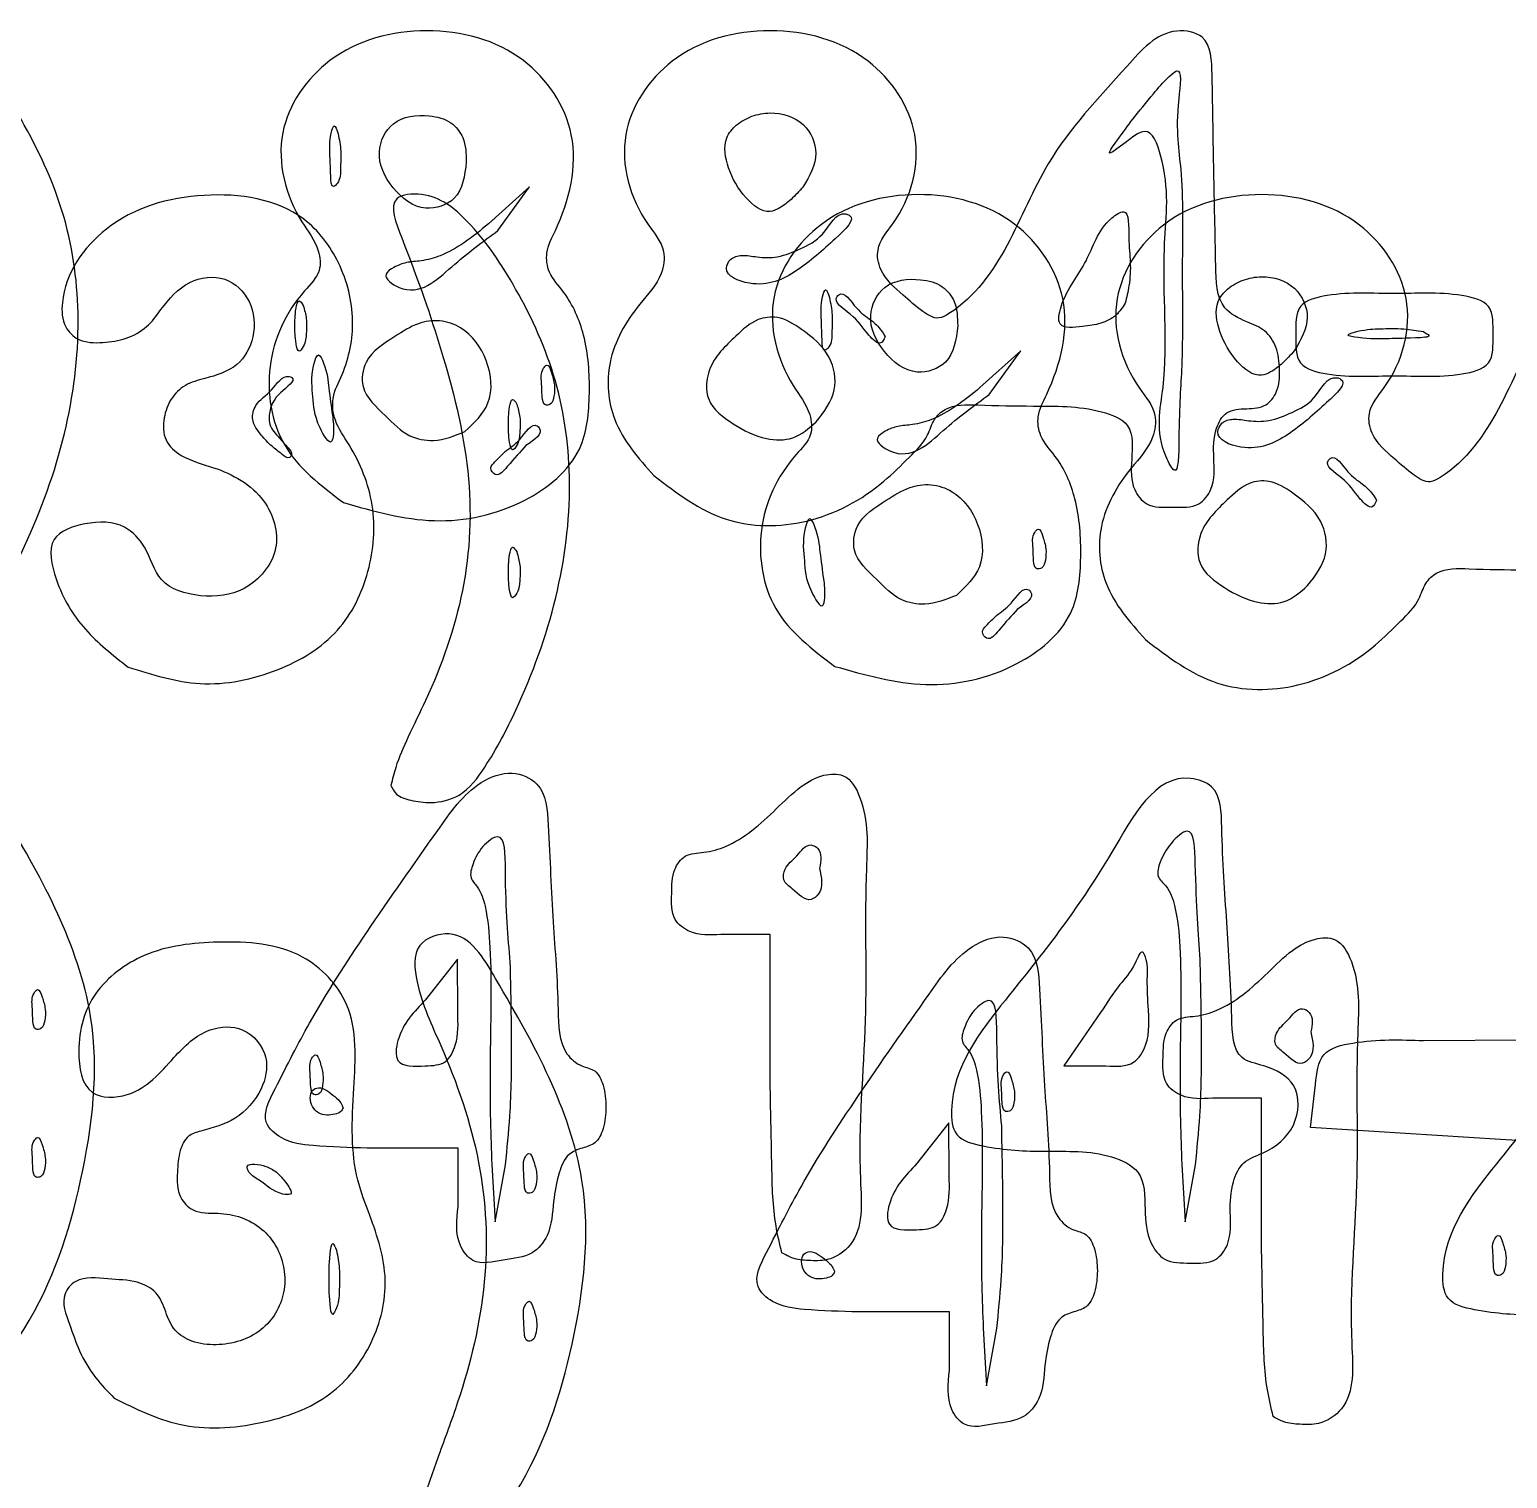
# Model space of a CAD drawing. Extents: x 0.12 to 3.45, y 0.56 to 2.39.
# Drawn here: x 2.2913 to 2.5911, y 1.4251 to 1.719 of the extents above; entities that cross this region are included whole.
import ezdxf

# ---------------------------------------------------------------- set-up
doc = ezdxf.new("R2010")
doc.units = 0
doc.layers.get('0').update_dxf_attribs({"linetype": 'CONTINUOUS'})

msp = doc.modelspace()

# ---------------------------------------------------------------- linework, layer by layer
at = {"color": 7}
for p, q in [((2.353858, 1.697851), (2.353858, 1.697851)), ((2.379881, 1.692127), (2.379881, 1.692127)), ((2.392679, 1.687081), (2.384399, 1.679581)), ((2.38628, 1.678207), (2.392679, 1.687081)), ((2.448179, 1.687038), (2.448179, 1.687038)), ((2.38628, 1.678207), (2.38628, 1.678207)), ((2.454731, 1.676535), (2.454731, 1.676535)), ((2.52512, 1.670772), (2.52512, 1.670772)), ((2.453559, 1.664617), (2.453559, 1.664617)), ((2.34679, 1.663014), (2.34679, 1.663014)), ((2.513568, 1.663466), (2.513568, 1.663466)), ((2.479583, 1.658893), (2.479583, 1.658893)), ((2.464881, 1.656673), (2.464881, 1.656673)), ((2.548214, 1.657081), (2.548214, 1.657081)), ((2.574087, 1.657704), (2.574087, 1.657704)), ((2.492381, 1.653847), (2.4841, 1.646347)), ((2.485982, 1.644974), (2.492381, 1.653847)), ((2.547881, 1.653805), (2.547881, 1.653805)), ((2.397158, 1.649373), (2.397158, 1.649373)), ((2.351994, 1.646248), (2.351994, 1.646248)), ((2.485982, 1.644974), (2.485982, 1.644974)), ((2.554432, 1.643301), (2.554432, 1.643301)), ((2.390124, 1.643014), (2.390124, 1.643014)), ((2.379608, 1.637438), (2.379609, 1.637438)), ((2.450881, 1.639415), (2.450881, 1.639414)), ((2.341995, 1.636101), (2.341995, 1.636101)), ((2.391973, 1.634581), (2.391973, 1.634581)), ((2.417958, 1.628491), (2.417958, 1.628491)), ((2.354947, 1.623029), (2.354947, 1.623029)), ((2.564583, 1.623439), (2.564583, 1.623439)), ((2.49686, 1.616139), (2.49686, 1.616139)), ((2.390124, 1.613014), (2.390124, 1.613014)), ((2.451695, 1.613014), (2.451696, 1.613014)), ((2.550582, 1.606181), (2.550583, 1.60618)), ((2.47931, 1.604204), (2.47931, 1.604204)), ((2.491675, 1.601347), (2.491675, 1.601347)), ((2.51766, 1.595257), (2.51766, 1.595257)), ((2.311249, 1.589647), (2.311249, 1.589647)), ((2.454648, 1.589795), (2.454648, 1.589795)), ((2.364583, 1.565646), (2.364583, 1.565646)), ((2.451548, 1.548879), (2.451548, 1.548879)), ((2.441548, 1.535414), (2.431548, 1.535414)), ((2.441548, 1.504303), (2.441548, 1.535414)), ((2.378062, 1.530414), (2.371544, 1.52208)), ((2.37814, 1.51958), (2.378062, 1.530414)), ((2.388802, 1.52981), (2.388803, 1.52981)), ((2.528785, 1.53034), (2.528785, 1.53034)), ((2.293825, 1.522705), (2.293825, 1.522705)), ((2.518215, 1.520969), (2.518214, 1.520969)), ((2.378137, 1.51958), (2.37814, 1.51958)), ((2.508575, 1.51958), (2.501094, 1.508747)), ((2.551249, 1.515645), (2.551249, 1.515645)), ((2.574113, 1.513874), (2.595011, 1.514001)), ((2.350193, 1.509472), (2.350193, 1.509472)), ((2.501094, 1.508747), (2.509655, 1.508747)), ((2.490491, 1.506039), (2.490491, 1.506039)), ((2.551184, 1.496236), (2.5522, 1.504991)), ((2.354881, 1.500217), (2.354881, 1.500217)), ((2.541249, 1.50218), (2.531249, 1.50218)), ((2.541249, 1.471069), (2.541249, 1.50218)), ((2.477764, 1.49718), (2.471245, 1.488847)), ((2.477842, 1.486347), (2.477764, 1.49718)), ((2.488504, 1.496576), (2.488505, 1.496576)), ((2.589699, 1.493829), (2.551184, 1.496236)), ((2.628214, 1.491423), (2.589699, 1.493829)), ((2.293825, 1.492705), (2.293825, 1.492705)), ((2.378214, 1.49208), (2.359776, 1.49208)), ((2.378214, 1.480192), (2.378214, 1.49208)), ((2.385057, 1.488747), (2.385758, 1.47708)), ((2.385758, 1.47708), (2.387819, 1.488673)), ((2.393526, 1.489472), (2.393526, 1.489472)), ((2.525057, 1.488747), (2.525758, 1.47708)), ((2.525758, 1.47708), (2.527819, 1.488673)), ((2.342916, 1.485513), (2.342916, 1.485513)), ((2.477838, 1.486347), (2.477842, 1.486347)), ((2.378214, 1.480192), (2.378214, 1.480192)), ((2.517592, 1.47958), (2.517592, 1.47958)), ((2.590193, 1.472805), (2.590193, 1.472805)), ((2.353547, 1.471347), (2.353547, 1.471347)), ((2.44391, 1.470829), (2.44391, 1.470829)), ((2.454582, 1.466983), (2.454582, 1.466983)), ((2.393526, 1.459472), (2.393526, 1.459472)), ((2.477916, 1.458847), (2.459478, 1.458847)), ((2.477916, 1.446958), (2.477916, 1.458847)), ((2.484758, 1.455513), (2.485459, 1.443847)), ((2.485459, 1.443847), (2.487521, 1.455439)), ((2.477916, 1.446958), (2.477916, 1.446958)), ((2.308427, 1.441347), (2.308427, 1.441347)), ((2.543612, 1.437595), (2.543612, 1.437595))]:
    msp.add_line(p, q, dxfattribs=at)
for points, knots in [([(2.264881, 1.59888), (2.265177, 1.600101), (2.265998, 1.603493), (2.268543, 1.609211), (2.274278, 1.620647), (2.280598, 1.638475), (2.281728, 1.662854), (2.275181, 1.687813), (2.269953, 1.702754), (2.263691, 1.718563), (2.273723, 1.719341), (2.282266, 1.712281), (2.291181, 1.69883), (2.299279, 1.681029), (2.302074, 1.659359), (2.299115, 1.636543), (2.292099, 1.617276), (2.285191, 1.604104), (2.279687, 1.596544), (2.273513, 1.595115), (2.269263, 1.595734), (2.265995, 1.59662), (2.265197, 1.59824), (2.264881, 1.59888)], [0, 0, 0, 0, 0.003762, 0.010458, 0.018683, 0.04222, 0.066408, 0.091454, 0.115705, 0.123674, 0.128781, 0.139431, 0.156391, 0.17677, 0.197615, 0.220981, 0.24524, 0.258421, 0.266128, 0.272051, 0.276153, 0.279314, 0.281382, 0.281382, 0.281382, 0.281382]), ([(2.354947, 1.623029), (2.350329, 1.626512), (2.341289, 1.63333), (2.338415, 1.651286), (2.343939, 1.663158), (2.350545, 1.669513), (2.35002, 1.675268), (2.343821, 1.682837), (2.339827, 1.698245), (2.351814, 1.715312), (2.371824, 1.72059), (2.392087, 1.715323), (2.404033, 1.697472), (2.400385, 1.682611), (2.395835, 1.674126), (2.396475, 1.669231), (2.400888, 1.664706), (2.40445, 1.656365), (2.405157, 1.645422), (2.403935, 1.632036), (2.391097, 1.621633), (2.373292, 1.617812), (2.361059, 1.621291), (2.354947, 1.623029)], [0, 0, 0, 0, 0.016798, 0.032886, 0.049761, 0.054851, 0.058832, 0.065605, 0.084045, 0.101568, 0.122104, 0.142656, 0.160565, 0.180224, 0.185097, 0.189016, 0.194011, 0.203596, 0.215477, 0.226956, 0.242096, 0.260937, 0.27975, 0.27975, 0.27975, 0.27975]), ([(2.417958, 1.628491), (2.414799, 1.632041), (2.409025, 1.638528), (2.407894, 1.652357), (2.413585, 1.662027), (2.419574, 1.66821), (2.420499, 1.67482), (2.413677, 1.682587), (2.409397, 1.697704), (2.421215, 1.715312), (2.441537, 1.720613), (2.46184, 1.71529), (2.473653, 1.697813), (2.469626, 1.682746), (2.462806, 1.675218), (2.463844, 1.669106), (2.468193, 1.665452), (2.471837, 1.662133), (2.475378, 1.659924), (2.488358, 1.667471), (2.494063, 1.690574), (2.51076, 1.707742), (2.521066, 1.719746), (2.531023, 1.717914), (2.531322, 1.704927), (2.531503, 1.69042), (2.531889, 1.675085), (2.532074, 1.662707), (2.537858, 1.659752), (2.542079, 1.658246), (2.544522, 1.65444), (2.545001, 1.650031), (2.544808, 1.645732), (2.542126, 1.642278), (2.538178, 1.642071), (2.533939, 1.641899), (2.531444, 1.637365), (2.53148, 1.632026), (2.531892, 1.626413), (2.528365, 1.62184), (2.523219, 1.622221), (2.518114, 1.621843), (2.514584, 1.626295), (2.514846, 1.631855), (2.515442, 1.639166), (2.505878, 1.642749), (2.495788, 1.642532), (2.485337, 1.642744), (2.477896, 1.643058), (2.474518, 1.639891), (2.473477, 1.635839), (2.469431, 1.631934), (2.462304, 1.624746), (2.449775, 1.617972), (2.431639, 1.618009), (2.422589, 1.624943), (2.417958, 1.628491)], [0, 0, 0, 0, 0.013931, 0.025461, 0.038773, 0.046382, 0.050879, 0.057166, 0.075911, 0.093546, 0.114375, 0.135164, 0.152793, 0.171418, 0.177494, 0.181541, 0.188421, 0.193654, 0.197145, 0.199341, 0.23586, 0.261306, 0.273648, 0.278947, 0.28687, 0.306522, 0.32554, 0.334283, 0.339518, 0.343616, 0.347587, 0.352198, 0.356848, 0.360182, 0.364124, 0.368248, 0.371958, 0.378034, 0.384408, 0.388233, 0.393569, 0.39888, 0.402657, 0.408816, 0.415657, 0.421655, 0.435609, 0.446849, 0.453515, 0.456492, 0.459923, 0.465731, 0.472834, 0.49054, 0.506847, 0.523934, 0.523934, 0.523934, 0.523934]), ([(2.52512, 1.670772), (2.525241, 1.677858), (2.52545, 1.690057), (2.523448, 1.699358), (2.525368, 1.712031), (2.521527, 1.708663), (2.519057, 1.705654), (2.514955, 1.700676), (2.512944, 1.697914), (2.509627, 1.693271), (2.513942, 1.696039), (2.518477, 1.700906), (2.522973, 1.687287), (2.520377, 1.672023), (2.522925, 1.650317), (2.51934, 1.636744), (2.524442, 1.627273), (2.524386, 1.641547), (2.525311, 1.651202), (2.52519, 1.663628), (2.52512, 1.670772)], [0, 0, 0, 0, 0.019834, 0.034145, 0.039843, 0.041711, 0.046453, 0.053087, 0.058886, 0.061453, 0.062831, 0.070271, 0.076948, 0.094623, 0.122763, 0.136923, 0.140077, 0.146509, 0.161311, 0.181328, 0.181328, 0.181328, 0.181328]), ([(2.379881, 1.692127), (2.379843, 1.693832), (2.379775, 1.696842), (2.376769, 1.700623), (2.371494, 1.701933), (2.364675, 1.701174), (2.361061, 1.693615), (2.364523, 1.686533), (2.37078, 1.681567), (2.378933, 1.684371), (2.379541, 1.689344), (2.379881, 1.692127)], [0, 0, 0, 0, 0.004999, 0.008826, 0.013443, 0.02089, 0.027257, 0.035085, 0.042902, 0.049009, 0.056761, 0.056761, 0.056761, 0.056761]), ([(2.448179, 1.687038), (2.449495, 1.689264), (2.451938, 1.693396), (2.448724, 1.700679), (2.442625, 1.702519), (2.437802, 1.701589), (2.434647, 1.699868), (2.431766, 1.696349), (2.432916, 1.690307), (2.435846, 1.685223), (2.440368, 1.681355), (2.443756, 1.682857), (2.445939, 1.684589), (2.447395, 1.686181), (2.448179, 1.687038)], [0, 0, 0, 0, 0.007351, 0.013646, 0.020787, 0.024579, 0.028226, 0.031408, 0.037514, 0.044585, 0.050186, 0.052139, 0.055114, 0.058589, 0.058589, 0.058589, 0.058589]), ([(2.353858, 1.697851), (2.35359, 1.698679), (2.353084, 1.700244), (2.352041, 1.696649), (2.35222, 1.693621), (2.352314, 1.690714), (2.352457, 1.686511), (2.354421, 1.688417), (2.354288, 1.690935), (2.354576, 1.694325), (2.354097, 1.696677), (2.353858, 1.697851)], [0, 0, 0, 0, 0.001785, 0.003375, 0.007613, 0.01209, 0.01428, 0.015355, 0.018297, 0.02189, 0.025464, 0.025464, 0.025464, 0.025464]), ([(2.311249, 1.589647), (2.308169, 1.59208), (2.301946, 1.596996), (2.296761, 1.605635), (2.294378, 1.616251), (2.302967, 1.61928), (2.310204, 1.619235), (2.315409, 1.613756), (2.317133, 1.606169), (2.326185, 1.603466), (2.335599, 1.604613), (2.342982, 1.613272), (2.339383, 1.625047), (2.33029, 1.629963), (2.322669, 1.631706), (2.31833, 1.635485), (2.318321, 1.640159), (2.319727, 1.644128), (2.322771, 1.647161), (2.327745, 1.648431), (2.333724, 1.650171), (2.337288, 1.656791), (2.336704, 1.663999), (2.331094, 1.669462), (2.322938, 1.668339), (2.318547, 1.663167), (2.315206, 1.658413), (2.310895, 1.656096), (2.306112, 1.655373), (2.301377, 1.655445), (2.297879, 1.658897), (2.297463, 1.668033), (2.306668, 1.681266), (2.326295, 1.686907), (2.345518, 1.684061), (2.354782, 1.671738), (2.357679, 1.660264), (2.355797, 1.650723), (2.352407, 1.644521), (2.353067, 1.639136), (2.357669, 1.63281), (2.36181, 1.622527), (2.360767, 1.608889), (2.354496, 1.595912), (2.341437, 1.588102), (2.326047, 1.585003), (2.316082, 1.588131), (2.311249, 1.589647)], [0, 0, 0, 0, 0.01157, 0.023379, 0.03138, 0.038344, 0.046472, 0.052179, 0.059579, 0.068147, 0.077122, 0.087468, 0.097366, 0.109562, 0.116566, 0.120968, 0.12546, 0.129522, 0.133508, 0.137684, 0.144821, 0.151249, 0.158496, 0.165168, 0.17226, 0.180319, 0.184843, 0.189603, 0.194408, 0.199462, 0.202994, 0.207975, 0.225356, 0.24632, 0.267138, 0.278423, 0.290516, 0.30167, 0.306815, 0.311242, 0.317008, 0.330079, 0.343545, 0.356957, 0.371593, 0.387506, 0.402488, 0.402488, 0.402488, 0.402488]), ([(2.364583, 1.565646), (2.364878, 1.566867), (2.365699, 1.570259), (2.368244, 1.575977), (2.37398, 1.587413), (2.3803, 1.605241), (2.38143, 1.62962), (2.374883, 1.654579), (2.369654, 1.66952), (2.363393, 1.685329), (2.373425, 1.686107), (2.381968, 1.679047), (2.390883, 1.665596), (2.39898, 1.647795), (2.401775, 1.626125), (2.398817, 1.603309), (2.3918, 1.584042), (2.384892, 1.57087), (2.379389, 1.56331), (2.373214, 1.561881), (2.368965, 1.5625), (2.365696, 1.563386), (2.364898, 1.565006), (2.364583, 1.565646)], [0, 0, 0, 0, 0.003762, 0.010458, 0.018683, 0.04222, 0.066408, 0.091454, 0.115705, 0.123674, 0.128781, 0.139431, 0.156391, 0.17677, 0.197615, 0.220981, 0.24524, 0.258421, 0.266128, 0.272051, 0.276153, 0.279314, 0.281382, 0.281382, 0.281382, 0.281382]), ([(2.454648, 1.589795), (2.450031, 1.593278), (2.440991, 1.600096), (2.438116, 1.618052), (2.443641, 1.629924), (2.450247, 1.63628), (2.449722, 1.642034), (2.443523, 1.649603), (2.439528, 1.665011), (2.451515, 1.682078), (2.471526, 1.687356), (2.491789, 1.682089), (2.503734, 1.664238), (2.500086, 1.649377), (2.495537, 1.640892), (2.496176, 1.635997), (2.50059, 1.631472), (2.504152, 1.623132), (2.504859, 1.612188), (2.503636, 1.598802), (2.490798, 1.588399), (2.472993, 1.584578), (2.46076, 1.588057), (2.454648, 1.589795)], [0, 0, 0, 0, 0.016798, 0.032886, 0.049761, 0.054851, 0.058832, 0.065605, 0.084045, 0.101568, 0.122104, 0.142656, 0.160565, 0.180224, 0.185097, 0.189016, 0.194011, 0.203596, 0.215477, 0.226956, 0.242096, 0.260937, 0.27975, 0.27975, 0.27975, 0.27975]), ([(2.51766, 1.595257), (2.514501, 1.598807), (2.508727, 1.605294), (2.507596, 1.619123), (2.513286, 1.628793), (2.519276, 1.634976), (2.520201, 1.641586), (2.513378, 1.649353), (2.509098, 1.66447), (2.520917, 1.682078), (2.541239, 1.687379), (2.561542, 1.682056), (2.573354, 1.66458), (2.569328, 1.649512), (2.562508, 1.641984), (2.563546, 1.635872), (2.567894, 1.632218), (2.571538, 1.628899), (2.575079, 1.626691), (2.588059, 1.634238), (2.593764, 1.65734), (2.610461, 1.674508), (2.620767, 1.686512), (2.630724, 1.68468), (2.631024, 1.671694), (2.631204, 1.657186), (2.63159, 1.641851), (2.631776, 1.629473), (2.63756, 1.626518), (2.641781, 1.625013), (2.644224, 1.621206), (2.644702, 1.616797), (2.644509, 1.612498), (2.641827, 1.609044), (2.637879, 1.608837), (2.63364, 1.608665), (2.631146, 1.604131), (2.631181, 1.598792), (2.631593, 1.593179), (2.628066, 1.588606), (2.622921, 1.588987), (2.617816, 1.588609), (2.614286, 1.593061), (2.614547, 1.598621), (2.615143, 1.605933), (2.60558, 1.609515), (2.59549, 1.609298), (2.585039, 1.60951), (2.577597, 1.609824), (2.57422, 1.606657), (2.573179, 1.602605), (2.569132, 1.5987), (2.562005, 1.591512), (2.549477, 1.584739), (2.53134, 1.584775), (2.52229, 1.591709), (2.51766, 1.595257)], [0, 0, 0, 0, 0.013931, 0.025461, 0.038773, 0.046382, 0.050879, 0.057166, 0.075911, 0.093546, 0.114375, 0.135164, 0.152793, 0.171418, 0.177494, 0.181541, 0.188421, 0.193654, 0.197145, 0.199341, 0.23586, 0.261306, 0.273648, 0.278947, 0.28687, 0.306522, 0.32554, 0.334283, 0.339518, 0.343616, 0.347587, 0.352198, 0.356848, 0.360182, 0.364124, 0.368248, 0.371958, 0.378034, 0.384408, 0.388233, 0.393569, 0.39888, 0.402657, 0.408816, 0.415657, 0.421655, 0.435609, 0.446849, 0.453515, 0.456492, 0.459923, 0.465731, 0.472834, 0.49054, 0.506847, 0.523934, 0.523934, 0.523934, 0.523934]), ([(2.384399, 1.679581), (2.382797, 1.678277), (2.379744, 1.675792), (2.375134, 1.673119), (2.371068, 1.671998), (2.367741, 1.671869), (2.365458, 1.670968), (2.362433, 1.669038), (2.369496, 1.663834), (2.377188, 1.671507), (2.383214, 1.675948), (2.38628, 1.678207)], [0, 0, 0, 0, 0.006198, 0.01181, 0.01581, 0.018796, 0.021532, 0.023636, 0.027386, 0.038865, 0.050756, 0.050756, 0.050756, 0.050756]), ([(2.454731, 1.676535), (2.456868, 1.678507), (2.459285, 1.680737), (2.454941, 1.682325), (2.452661, 1.676901), (2.447873, 1.674593), (2.443345, 1.672645), (2.439165, 1.672719), (2.436034, 1.673393), (2.43343, 1.672743), (2.431715, 1.669231), (2.439572, 1.666107), (2.447189, 1.669706), (2.452196, 1.674239), (2.454731, 1.676535)], [0, 0, 0, 0, 0.005562, 0.006288, 0.012544, 0.017823, 0.022864, 0.026961, 0.030118, 0.03249, 0.034425, 0.040016, 0.049918, 0.060074, 0.060074, 0.060074, 0.060074]), ([(2.513568, 1.663466), (2.513856, 1.664635), (2.514523, 1.667345), (2.514728, 1.672039), (2.514108, 1.676223), (2.514511, 1.68339), (2.508052, 1.679005), (2.506276, 1.671465), (2.501077, 1.665858), (2.499441, 1.658108), (2.504937, 1.658761), (2.508489, 1.659146), (2.511805, 1.660765), (2.513013, 1.662616), (2.513568, 1.663466)], [0, 0, 0, 0, 0.003634, 0.00842, 0.013399, 0.018783, 0.021434, 0.031622, 0.04222, 0.045697, 0.050243, 0.054008, 0.057557, 0.060571, 0.060571, 0.060571, 0.060571]), ([(2.479583, 1.658893), (2.479544, 1.660598), (2.479476, 1.663608), (2.47647, 1.667389), (2.471195, 1.668699), (2.464377, 1.66794), (2.460763, 1.660381), (2.464224, 1.653299), (2.470481, 1.648333), (2.478634, 1.651137), (2.479242, 1.656111), (2.479583, 1.658893)], [0, 0, 0, 0, 0.004999, 0.008826, 0.013443, 0.02089, 0.027257, 0.035085, 0.042902, 0.049009, 0.056761, 0.056761, 0.056761, 0.056761]), ([(2.547881, 1.653805), (2.549197, 1.65603), (2.55164, 1.660162), (2.548426, 1.667445), (2.542327, 1.669285), (2.537503, 1.668355), (2.534349, 1.666634), (2.531468, 1.663115), (2.532618, 1.657073), (2.535547, 1.651989), (2.540069, 1.648121), (2.543458, 1.649623), (2.54564, 1.651355), (2.547096, 1.652947), (2.547881, 1.653805)], [0, 0, 0, 0, 0.007351, 0.013646, 0.020787, 0.024579, 0.028226, 0.031408, 0.037514, 0.044585, 0.050186, 0.052139, 0.055114, 0.058589, 0.058589, 0.058589, 0.058589]), ([(2.453559, 1.664617), (2.453291, 1.665445), (2.452785, 1.66701), (2.451742, 1.663415), (2.451921, 1.660387), (2.452016, 1.65748), (2.452159, 1.653277), (2.454123, 1.655183), (2.453989, 1.657701), (2.454277, 1.661091), (2.453798, 1.663444), (2.453559, 1.664617)], [0, 0, 0, 0, 0.001785, 0.003375, 0.007613, 0.01209, 0.01428, 0.015355, 0.018297, 0.02189, 0.025464, 0.025464, 0.025464, 0.025464]), ([(2.464881, 1.656673), (2.464629, 1.657101), (2.463877, 1.65838), (2.461752, 1.660359), (2.458935, 1.662002), (2.456487, 1.666271), (2.454024, 1.66381), (2.459124, 1.660722), (2.460343, 1.658117), (2.463875, 1.654539), (2.464623, 1.656125), (2.464881, 1.656673)], [0, 0, 0, 0, 0.001493, 0.004457, 0.0083, 0.012792, 0.013291, 0.017783, 0.023477, 0.026389, 0.027927, 0.027927, 0.027927, 0.027927]), ([(2.548214, 1.657081), (2.548154, 1.659252), (2.548034, 1.663615), (2.557613, 1.665964), (2.568221, 1.665029), (2.578796, 1.665964), (2.588423, 1.663615), (2.588111, 1.657081), (2.588423, 1.650547), (2.578796, 1.648198), (2.568221, 1.649133), (2.557613, 1.648198), (2.548033, 1.650547), (2.548154, 1.65491), (2.548214, 1.657081)], [0, 0, 0, 0, 0.005776, 0.011608, 0.025292, 0.038977, 0.044808, 0.050584, 0.056361, 0.062192, 0.075877, 0.089561, 0.095393, 0.101169, 0.101169, 0.101169, 0.101169]), ([(2.34679, 1.663014), (2.346485, 1.663496), (2.345792, 1.664589), (2.345046, 1.661377), (2.345144, 1.658844), (2.345071, 1.656327), (2.345757, 1.653092), (2.347294, 1.65529), (2.347404, 1.657357), (2.347579, 1.660297), (2.347045, 1.662135), (2.34679, 1.663014)], [0, 0, 0, 0, 0.001278, 0.002892, 0.006526, 0.01016, 0.011774, 0.013052, 0.015792, 0.018785, 0.021525, 0.021525, 0.021525, 0.021525]), ([(2.379609, 1.637438), (2.381498, 1.639218), (2.385577, 1.643063), (2.384659, 1.652133), (2.380204, 1.658314), (2.374545, 1.660228), (2.369663, 1.659522), (2.364779, 1.656284), (2.35921, 1.652923), (2.35819, 1.645375), (2.363358, 1.640933), (2.367633, 1.636324), (2.373895, 1.635133), (2.377512, 1.636592), (2.379608, 1.637438)], [0, 0, 0, 0, 0.007437, 0.016059, 0.024471, 0.028973, 0.033296, 0.038723, 0.046609, 0.051503, 0.058958, 0.065389, 0.070229, 0.076896, 0.076896, 0.076896, 0.076896]), ([(2.450881, 1.639414), (2.452461, 1.641452), (2.455463, 1.645323), (2.453998, 1.653416), (2.448688, 1.657782), (2.443645, 1.660975), (2.438309, 1.660405), (2.433831, 1.656063), (2.428766, 1.651339), (2.428132, 1.643154), (2.434155, 1.638712), (2.439901, 1.635752), (2.446523, 1.635549), (2.449388, 1.63809), (2.450881, 1.639415)], [0, 0, 0, 0, 0.007431, 0.014119, 0.022085, 0.027531, 0.031449, 0.037093, 0.045743, 0.051733, 0.058784, 0.066153, 0.071465, 0.077246, 0.077246, 0.077246, 0.077246]), ([(2.574087, 1.657704), (2.572787, 1.657935), (2.569929, 1.658443), (2.56517, 1.65828), (2.562192, 1.658213), (2.557695, 1.656965), (2.562832, 1.656137), (2.566677, 1.656268), (2.570368, 1.656343), (2.576129, 1.656569), (2.574587, 1.657425), (2.574087, 1.657704)], [0, 0, 0, 0, 0.003992, 0.008782, 0.013403, 0.015508, 0.017659, 0.023347, 0.029272, 0.03203, 0.033356, 0.033356, 0.033356, 0.033356]), ([(2.351994, 1.646248), (2.351853, 1.647751), (2.35166, 1.649817), (2.349778, 1.65392), (2.34819, 1.648822), (2.348911, 1.644463), (2.348934, 1.639884), (2.352505, 1.634094), (2.353098, 1.637969), (2.352637, 1.641193), (2.352231, 1.644381), (2.351994, 1.646248)], [0, 0, 0, 0, 0.005204, 0.007152, 0.009286, 0.015889, 0.022307, 0.02594, 0.027469, 0.031365, 0.036868, 0.036868, 0.036868, 0.036868]), ([(2.397158, 1.649373), (2.396888, 1.65018), (2.39647, 1.651431), (2.394895, 1.649591), (2.395226, 1.647264), (2.395179, 1.645043), (2.395496, 1.642608), (2.397343, 1.642938), (2.397758, 1.644823), (2.397903, 1.646977), (2.397415, 1.648546), (2.397158, 1.649373)], [0, 0, 0, 0, 0.0018, 0.002786, 0.005648, 0.008593, 0.010286, 0.011274, 0.013064, 0.015362, 0.017914, 0.017914, 0.017914, 0.017914]), ([(2.341995, 1.636101), (2.341156, 1.636967), (2.339623, 1.638548), (2.340005, 1.642374), (2.341312, 1.644978), (2.3457, 1.64801), (2.342548, 1.649083), (2.340537, 1.645355), (2.337113, 1.643557), (2.336057, 1.639524), (2.338169, 1.636807), (2.340304, 1.634439), (2.342101, 1.633162), (2.343772, 1.631756), (2.344765, 1.63301), (2.343355, 1.63447), (2.342517, 1.635475), (2.341995, 1.636101)], [0, 0, 0, 0, 0.00345, 0.006302, 0.010382, 0.014264, 0.014805, 0.019268, 0.023767, 0.026691, 0.03029, 0.033448, 0.036072, 0.037686, 0.038376, 0.039956, 0.042569, 0.042569, 0.042569, 0.042569]), ([(2.4841, 1.646347), (2.482498, 1.645043), (2.479446, 1.642558), (2.474836, 1.639885), (2.47077, 1.638764), (2.467442, 1.638635), (2.465159, 1.637734), (2.462135, 1.635804), (2.469198, 1.6306), (2.476889, 1.638273), (2.482916, 1.642714), (2.485982, 1.644974)], [0, 0, 0, 0, 0.006198, 0.01181, 0.01581, 0.018796, 0.021532, 0.023636, 0.027386, 0.038865, 0.050756, 0.050756, 0.050756, 0.050756]), ([(2.554432, 1.643301), (2.55657, 1.645273), (2.558987, 1.647503), (2.554643, 1.649091), (2.552362, 1.643667), (2.547574, 1.641359), (2.543047, 1.639411), (2.538867, 1.639485), (2.535736, 1.640159), (2.533131, 1.639509), (2.531417, 1.635997), (2.539273, 1.632873), (2.54689, 1.636472), (2.551897, 1.641006), (2.554432, 1.643301)], [0, 0, 0, 0, 0.005562, 0.006288, 0.012544, 0.017823, 0.022864, 0.026961, 0.030118, 0.03249, 0.034425, 0.040016, 0.049918, 0.060074, 0.060074, 0.060074, 0.060074]), ([(2.390124, 1.643014), (2.389818, 1.643496), (2.389126, 1.644589), (2.38838, 1.641377), (2.388477, 1.638844), (2.388404, 1.636327), (2.38909, 1.633092), (2.390627, 1.63529), (2.390737, 1.637357), (2.390912, 1.640297), (2.390379, 1.642135), (2.390124, 1.643014)], [0, 0, 0, 0, 0.001278, 0.002892, 0.006526, 0.01016, 0.011774, 0.013052, 0.015792, 0.018785, 0.021525, 0.021525, 0.021525, 0.021525]), ([(2.391973, 1.634581), (2.393749, 1.635793), (2.395723, 1.63714), (2.393287, 1.639607), (2.390862, 1.635327), (2.387906, 1.633714), (2.386119, 1.631665), (2.384457, 1.630078), (2.386134, 1.627828), (2.389105, 1.631444), (2.390831, 1.633332), (2.391973, 1.634581)], [0, 0, 0, 0, 0.004493, 0.004991, 0.009484, 0.013327, 0.016291, 0.017783, 0.019321, 0.022233, 0.027927, 0.027927, 0.027927, 0.027927]), ([(2.564583, 1.623439), (2.564331, 1.623867), (2.563579, 1.625146), (2.561454, 1.627125), (2.558637, 1.628768), (2.556188, 1.633037), (2.553726, 1.630576), (2.558825, 1.627488), (2.560045, 1.624883), (2.563576, 1.621305), (2.564324, 1.622891), (2.564583, 1.623439)], [0, 0, 0, 0, 0.001493, 0.004457, 0.0083, 0.012792, 0.013291, 0.017783, 0.023477, 0.026389, 0.027927, 0.027927, 0.027927, 0.027927]), ([(2.47931, 1.604204), (2.481199, 1.605984), (2.485279, 1.609829), (2.48436, 1.618899), (2.479906, 1.62508), (2.474246, 1.626994), (2.469364, 1.626289), (2.464481, 1.62305), (2.458912, 1.619689), (2.457892, 1.612141), (2.46306, 1.607699), (2.467335, 1.603091), (2.473596, 1.601899), (2.477214, 1.603358), (2.47931, 1.604204)], [0, 0, 0, 0, 0.007437, 0.016059, 0.024471, 0.028973, 0.033296, 0.038723, 0.046609, 0.051503, 0.058958, 0.065389, 0.070229, 0.076896, 0.076896, 0.076896, 0.076896]), ([(2.550583, 1.60618), (2.552163, 1.608218), (2.555165, 1.612089), (2.5537, 1.620182), (2.548389, 1.624549), (2.543347, 1.627741), (2.538011, 1.627171), (2.533533, 1.622829), (2.528468, 1.618106), (2.527834, 1.60992), (2.533856, 1.605478), (2.539603, 1.602519), (2.546225, 1.602316), (2.549089, 1.604857), (2.550582, 1.606181)], [0, 0, 0, 0, 0.007431, 0.014119, 0.022085, 0.027531, 0.031449, 0.037093, 0.045743, 0.051733, 0.058784, 0.066153, 0.071465, 0.077246, 0.077246, 0.077246, 0.077246]), ([(2.451696, 1.613014), (2.451555, 1.614517), (2.451361, 1.616583), (2.449479, 1.620686), (2.447891, 1.615588), (2.448613, 1.611229), (2.448635, 1.60665), (2.452206, 1.60086), (2.4528, 1.604735), (2.452338, 1.607959), (2.451933, 1.611147), (2.451695, 1.613014)], [0, 0, 0, 0, 0.005204, 0.007152, 0.009286, 0.015889, 0.022307, 0.02594, 0.027469, 0.031365, 0.036868, 0.036868, 0.036868, 0.036868]), ([(2.49686, 1.616139), (2.49659, 1.616946), (2.496172, 1.618197), (2.494597, 1.616357), (2.494927, 1.614031), (2.49488, 1.611809), (2.495197, 1.609374), (2.497044, 1.609705), (2.49746, 1.611589), (2.497604, 1.613743), (2.497117, 1.615312), (2.49686, 1.616139)], [0, 0, 0, 0, 0.0018, 0.002786, 0.005648, 0.008593, 0.010286, 0.011274, 0.013064, 0.015362, 0.017914, 0.017914, 0.017914, 0.017914]), ([(2.390124, 1.613014), (2.389818, 1.613496), (2.389126, 1.614589), (2.38838, 1.611377), (2.388477, 1.608844), (2.388404, 1.606327), (2.38909, 1.603092), (2.390627, 1.60529), (2.390737, 1.607357), (2.390912, 1.610297), (2.390379, 1.612135), (2.390124, 1.613014)], [0, 0, 0, 0, 0.001278, 0.002892, 0.006526, 0.01016, 0.011774, 0.013052, 0.015792, 0.018785, 0.021525, 0.021525, 0.021525, 0.021525]), ([(2.491675, 1.601347), (2.493451, 1.602559), (2.495424, 1.603906), (2.492988, 1.606373), (2.490563, 1.602093), (2.487607, 1.60048), (2.485821, 1.598432), (2.484159, 1.596844), (2.485836, 1.594594), (2.488806, 1.598211), (2.490532, 1.600098), (2.491675, 1.601347)], [0, 0, 0, 0, 0.004493, 0.004991, 0.009484, 0.013327, 0.016291, 0.017783, 0.019321, 0.022233, 0.027927, 0.027927, 0.027927, 0.027927]), ([(2.269337, 1.447914), (2.269982, 1.449807), (2.271685, 1.454805), (2.274694, 1.463424), (2.280123, 1.47787), (2.28497, 1.497778), (2.283838, 1.522779), (2.276673, 1.543118), (2.270217, 1.55628), (2.269036, 1.567007), (2.279772, 1.570682), (2.288332, 1.555855), (2.29728, 1.54053), (2.306348, 1.515178), (2.30261, 1.485263), (2.294106, 1.458787), (2.280405, 1.441746), (2.270813, 1.441966), (2.268244, 1.44469), (2.268934, 1.446725), (2.269337, 1.447914)], [0, 0, 0, 0, 0.006002, 0.015839, 0.027382, 0.05233, 0.076652, 0.101606, 0.115355, 0.122748, 0.129123, 0.142205, 0.165109, 0.186921, 0.220216, 0.252578, 0.273062, 0.277042, 0.279503, 0.28296, 0.28296, 0.28296, 0.28296]), ([(2.359776, 1.49208), (2.356115, 1.492166), (2.350223, 1.492304), (2.34292, 1.493234), (2.337817, 1.497803), (2.342641, 1.507078), (2.348705, 1.519188), (2.360275, 1.537016), (2.371657, 1.553052), (2.380461, 1.565673), (2.38877, 1.568988), (2.39599, 1.565904), (2.396759, 1.553331), (2.397332, 1.538604), (2.398606, 1.523398), (2.398573, 1.512266), (2.402849, 1.508608), (2.406384, 1.508047), (2.407935, 1.50443), (2.408374, 1.500428), (2.407932, 1.4964), (2.406394, 1.492863), (2.403315, 1.492114), (2.400101, 1.490872), (2.398384, 1.486443), (2.397403, 1.48095), (2.397211, 1.474913), (2.39313, 1.469895), (2.387422, 1.469602), (2.381526, 1.468002), (2.377454, 1.47344), (2.377909, 1.477484), (2.378214, 1.480192)], [0, 0, 0, 0, 0.011001, 0.0177, 0.0219, 0.028977, 0.044054, 0.065714, 0.091002, 0.104116, 0.110692, 0.116159, 0.124758, 0.144479, 0.162255, 0.171382, 0.175302, 0.178084, 0.181422, 0.185884, 0.190317, 0.193658, 0.196389, 0.199382, 0.203612, 0.209515, 0.216542, 0.221185, 0.227215, 0.233363, 0.237277, 0.245208, 0.245208, 0.245208, 0.245208]), ([(2.431548, 1.535414), (2.429368, 1.535288), (2.425881, 1.535087), (2.421319, 1.538578), (2.421601, 1.543678), (2.42157, 1.54817), (2.424154, 1.551899), (2.428392, 1.551922), (2.433057, 1.553257), (2.438052, 1.556411), (2.442816, 1.560873), (2.447239, 1.565296), (2.451851, 1.567909), (2.457278, 1.568229), (2.461708, 1.560179), (2.460468, 1.543448), (2.461566, 1.517077), (2.458893, 1.492966), (2.460713, 1.47378), (2.453721, 1.469082), (2.449475, 1.469248), (2.446266, 1.469466), (2.444602, 1.470429), (2.44391, 1.470829)], [0, 0, 0, 0, 0.006374, 0.010198, 0.015535, 0.020428, 0.023816, 0.027705, 0.032276, 0.038432, 0.045122, 0.051899, 0.057059, 0.060945, 0.066588, 0.080969, 0.111797, 0.144189, 0.157524, 0.163072, 0.166827, 0.170157, 0.172529, 0.172529, 0.172529, 0.172529]), ([(2.517592, 1.47958), (2.517581, 1.482421), (2.517561, 1.487508), (2.508329, 1.491762), (2.49752, 1.491175), (2.487393, 1.491759), (2.478627, 1.493877), (2.477476, 1.507278), (2.492313, 1.526066), (2.507645, 1.544853), (2.520466, 1.569661), (2.533061, 1.565278), (2.533132, 1.552785), (2.534205, 1.537785), (2.535154, 1.523268), (2.535374, 1.510117), (2.542658, 1.508759), (2.549191, 1.505432), (2.548683, 1.495873), (2.54295, 1.491347), (2.537252, 1.489587), (2.535019, 1.484642), (2.534732, 1.478984), (2.535239, 1.473279), (2.531851, 1.468551), (2.526734, 1.468819), (2.521562, 1.468692), (2.517939, 1.473508), (2.517725, 1.477254), (2.517592, 1.47958)], [0, 0, 0, 0, 0.007752, 0.013884, 0.027363, 0.040046, 0.045895, 0.050905, 0.075794, 0.112722, 0.134649, 0.139257, 0.147737, 0.166966, 0.186299, 0.194736, 0.199433, 0.206732, 0.214688, 0.223032, 0.227413, 0.231816, 0.238031, 0.2446, 0.248457, 0.253663, 0.258901, 0.263122, 0.270035, 0.270035, 0.270035, 0.270035]), ([(2.528785, 1.53034), (2.528412, 1.535603), (2.527908, 1.542729), (2.527566, 1.558531), (2.522422, 1.553666), (2.520819, 1.550798), (2.519712, 1.547141), (2.522498, 1.54491), (2.524105, 1.539996), (2.524839, 1.532024), (2.524924, 1.521358), (2.524653, 1.509558), (2.524695, 1.498559), (2.524949, 1.491679), (2.525057, 1.488747)], [0, 0, 0, 0, 0.019409, 0.026275, 0.030287, 0.034789, 0.037676, 0.040133, 0.04447, 0.052889, 0.064113, 0.07645, 0.0883, 0.097102, 0.097102, 0.097102, 0.097102]), ([(2.388803, 1.52981), (2.388342, 1.534886), (2.387709, 1.541847), (2.38783, 1.557142), (2.382705, 1.553087), (2.381382, 1.550267), (2.380322, 1.546962), (2.382735, 1.544623), (2.384171, 1.539792), (2.384835, 1.531895), (2.384924, 1.52129), (2.384652, 1.509558), (2.384695, 1.498559), (2.384949, 1.491679), (2.385057, 1.488747)], [0, 0, 0, 0, 0.018692, 0.025635, 0.029202, 0.033261, 0.036082, 0.038289, 0.042545, 0.050994, 0.062013, 0.07435, 0.0862, 0.095002, 0.095002, 0.095002, 0.095002]), ([(2.451548, 1.548879), (2.451822, 1.550362), (2.452205, 1.552431), (2.449065, 1.554242), (2.446958, 1.551071), (2.444557, 1.549353), (2.443927, 1.546137), (2.446629, 1.544423), (2.449122, 1.541569), (2.452505, 1.544453), (2.451955, 1.546995), (2.451548, 1.548879)], [0, 0, 0, 0, 0.003964, 0.005527, 0.009169, 0.012757, 0.014936, 0.017481, 0.021819, 0.02365, 0.028892, 0.028892, 0.028892, 0.028892]), ([(2.369039, 1.41468), (2.369684, 1.416573), (2.371387, 1.421571), (2.374395, 1.43019), (2.379825, 1.444636), (2.384671, 1.464544), (2.383539, 1.489545), (2.376375, 1.509884), (2.369918, 1.523046), (2.368737, 1.533773), (2.379473, 1.537448), (2.388034, 1.522621), (2.396982, 1.507296), (2.40605, 1.481944), (2.402311, 1.452029), (2.393807, 1.425553), (2.380106, 1.408512), (2.370514, 1.408732), (2.367945, 1.411456), (2.368636, 1.413491), (2.369039, 1.41468)], [0, 0, 0, 0, 0.006002, 0.015839, 0.027382, 0.05233, 0.076652, 0.101606, 0.115355, 0.122748, 0.129123, 0.142205, 0.165109, 0.186921, 0.220216, 0.252578, 0.273062, 0.277042, 0.279503, 0.28296, 0.28296, 0.28296, 0.28296]), ([(2.308427, 1.441347), (2.307121, 1.442698), (2.304358, 1.44556), (2.301235, 1.45073), (2.299441, 1.456347), (2.297294, 1.461736), (2.301289, 1.466328), (2.307089, 1.465306), (2.312582, 1.465422), (2.317327, 1.463055), (2.318855, 1.458891), (2.32039, 1.454868), (2.324441, 1.45249), (2.330661, 1.451761), (2.338763, 1.454116), (2.343973, 1.46279), (2.342574, 1.471029), (2.33846, 1.475904), (2.33425, 1.478262), (2.329431, 1.479046), (2.324673, 1.478702), (2.32114, 1.482365), (2.321187, 1.487005), (2.321511, 1.491181), (2.323066, 1.494702), (2.327611, 1.495953), (2.333427, 1.497577), (2.338549, 1.503294), (2.340215, 1.510817), (2.335182, 1.517055), (2.326605, 1.516609), (2.319743, 1.509852), (2.313642, 1.502292), (2.30226, 1.502048), (2.300451, 1.513394), (2.303541, 1.524158), (2.315093, 1.532735), (2.330152, 1.534328), (2.346116, 1.533333), (2.358151, 1.520683), (2.35714, 1.506517), (2.356515, 1.494751), (2.357393, 1.485874), (2.361063, 1.47665), (2.364658, 1.465589), (2.361401, 1.452134), (2.352513, 1.440719), (2.337882, 1.435546), (2.322065, 1.434572), (2.312742, 1.439203), (2.308427, 1.441347)], [0, 0, 0, 0, 0.00564, 0.011936, 0.017723, 0.023918, 0.027251, 0.033818, 0.0398, 0.044137, 0.048484, 0.052663, 0.056733, 0.061734, 0.071329, 0.080111, 0.089651, 0.094176, 0.098936, 0.10374, 0.108824, 0.112388, 0.117542, 0.121966, 0.125307, 0.128023, 0.135452, 0.143393, 0.149725, 0.157049, 0.163663, 0.172915, 0.185006, 0.192089, 0.200836, 0.21314, 0.225559, 0.240876, 0.258216, 0.271311, 0.288311, 0.298258, 0.307114, 0.314653, 0.328065, 0.3411, 0.354483, 0.369697, 0.386222, 0.400458, 0.400458, 0.400458, 0.400458]), ([(2.459478, 1.458847), (2.455816, 1.458932), (2.449924, 1.45907), (2.442621, 1.46), (2.437519, 1.464569), (2.442342, 1.473844), (2.448406, 1.485954), (2.459976, 1.503783), (2.471358, 1.519818), (2.480163, 1.532439), (2.488472, 1.535755), (2.495692, 1.53267), (2.496461, 1.520098), (2.497034, 1.50537), (2.498308, 1.490164), (2.498275, 1.479032), (2.50255, 1.475375), (2.506085, 1.474814), (2.507637, 1.471196), (2.508076, 1.467194), (2.507634, 1.463166), (2.506095, 1.459629), (2.503017, 1.45888), (2.499802, 1.457639), (2.498086, 1.45321), (2.497105, 1.447716), (2.496912, 1.441679), (2.492831, 1.436662), (2.487123, 1.436368), (2.481227, 1.434768), (2.477156, 1.440206), (2.477611, 1.44425), (2.477916, 1.446958)], [0, 0, 0, 0, 0.011001, 0.0177, 0.0219, 0.028977, 0.044054, 0.065714, 0.091002, 0.104116, 0.110692, 0.116159, 0.124758, 0.144479, 0.162255, 0.171382, 0.175302, 0.178084, 0.181422, 0.185884, 0.190317, 0.193658, 0.196389, 0.199382, 0.203612, 0.209515, 0.216542, 0.221185, 0.227215, 0.233363, 0.237277, 0.245208, 0.245208, 0.245208, 0.245208]), ([(2.531249, 1.50218), (2.52907, 1.502054), (2.525583, 1.501853), (2.52102, 1.505344), (2.521303, 1.510444), (2.521271, 1.514936), (2.523855, 1.518665), (2.528094, 1.518688), (2.532759, 1.520023), (2.537753, 1.523177), (2.542517, 1.527639), (2.54694, 1.532062), (2.551552, 1.534675), (2.55698, 1.534995), (2.56141, 1.526945), (2.56017, 1.510214), (2.561267, 1.483844), (2.558595, 1.459732), (2.560415, 1.440546), (2.553423, 1.435848), (2.549177, 1.436014), (2.545968, 1.436232), (2.544304, 1.437195), (2.543612, 1.437595)], [0, 0, 0, 0, 0.006374, 0.010198, 0.015535, 0.020428, 0.023816, 0.027705, 0.032276, 0.038432, 0.045122, 0.051899, 0.057059, 0.060945, 0.066588, 0.080969, 0.111797, 0.144189, 0.157524, 0.163072, 0.166827, 0.170158, 0.172529, 0.172529, 0.172529, 0.172529]), ([(2.617294, 1.446347), (2.617282, 1.449187), (2.617263, 1.454274), (2.60803, 1.458528), (2.597222, 1.457941), (2.587095, 1.458525), (2.578329, 1.460643), (2.577177, 1.474044), (2.592014, 1.492833), (2.607347, 1.51162), (2.620168, 1.536427), (2.632762, 1.532045), (2.632833, 1.519551), (2.633906, 1.504551), (2.634856, 1.490034), (2.635075, 1.476883), (2.64236, 1.475525), (2.648893, 1.472198), (2.648385, 1.462639), (2.642651, 1.458113), (2.636954, 1.456353), (2.634721, 1.451408), (2.634434, 1.44575), (2.63494, 1.440045), (2.631553, 1.435317), (2.626435, 1.435585), (2.621264, 1.435459), (2.61764, 1.440274), (2.617426, 1.444021), (2.617293, 1.446347)], [0, 0, 0, 0, 0.007753, 0.013884, 0.027363, 0.040046, 0.045896, 0.050905, 0.075794, 0.112722, 0.134649, 0.139257, 0.147737, 0.166966, 0.186299, 0.194736, 0.199433, 0.206732, 0.214688, 0.223033, 0.227413, 0.231816, 0.238031, 0.2446, 0.248457, 0.253663, 0.258901, 0.263122, 0.270035, 0.270035, 0.270035, 0.270035]), ([(2.387819, 1.488673), (2.388156, 1.491967), (2.388996, 1.500164), (2.389144, 1.513907), (2.38892, 1.524321), (2.388802, 1.52981)], [0, 0, 0, 0, 0.009928, 0.024711, 0.041183, 0.041183, 0.041183, 0.041183]), ([(2.518214, 1.520969), (2.518117, 1.522998), (2.517957, 1.526356), (2.518214, 1.529729), (2.516871, 1.532707), (2.51501, 1.527913), (2.512216, 1.525227), (2.509885, 1.521612), (2.508575, 1.51958)], [0, 0, 0, 0, 0.005968, 0.009879, 0.010996, 0.013685, 0.019045, 0.025918, 0.025918, 0.025918, 0.025918]), ([(2.527819, 1.488673), (2.528156, 1.491991), (2.528996, 1.500276), (2.529134, 1.514196), (2.528905, 1.524762), (2.528785, 1.53034)], [0, 0, 0, 0, 0.01, 0.024973, 0.041712, 0.041712, 0.041712, 0.041712]), ([(2.293825, 1.522705), (2.293555, 1.523513), (2.293137, 1.524763), (2.291562, 1.522924), (2.291892, 1.520597), (2.291845, 1.518376), (2.292162, 1.515941), (2.294009, 1.516271), (2.294425, 1.518156), (2.294569, 1.520309), (2.294082, 1.521879), (2.293825, 1.522705)], [0, 0, 0, 0, 0.0018, 0.002786, 0.005648, 0.008593, 0.010286, 0.011274, 0.013064, 0.015362, 0.017914, 0.017914, 0.017914, 0.017914]), ([(2.371544, 1.52208), (2.369289, 1.519767), (2.366105, 1.5165), (2.365094, 1.508471), (2.371224, 1.508734), (2.375897, 1.50893), (2.37836, 1.513888), (2.378223, 1.517373), (2.378137, 1.51958)], [0, 0, 0, 0, 0.009864, 0.013928, 0.019565, 0.023745, 0.027604, 0.03427, 0.03427, 0.03427, 0.03427]), ([(2.488505, 1.496576), (2.488043, 1.501652), (2.48741, 1.508614), (2.487532, 1.523908), (2.482407, 1.519853), (2.481083, 1.517033), (2.480024, 1.513728), (2.482436, 1.511389), (2.483872, 1.506558), (2.484537, 1.498661), (2.484625, 1.488057), (2.484353, 1.476324), (2.484396, 1.465325), (2.48465, 1.458445), (2.484758, 1.455513)], [0, 0, 0, 0, 0.018692, 0.025635, 0.029202, 0.033261, 0.036082, 0.038289, 0.042545, 0.050994, 0.062013, 0.07435, 0.0862, 0.095002, 0.095002, 0.095002, 0.095002]), ([(2.509655, 1.508747), (2.511711, 1.508628), (2.515301, 1.508419), (2.518739, 1.514147), (2.518422, 1.518269), (2.518215, 1.520969)], [0, 0, 0, 0, 0.005662, 0.009889, 0.01792, 0.01792, 0.01792, 0.01792]), ([(2.551249, 1.515645), (2.551524, 1.517128), (2.551906, 1.519197), (2.548767, 1.521009), (2.546659, 1.517837), (2.544259, 1.51612), (2.543629, 1.512903), (2.54633, 1.511189), (2.548823, 1.508335), (2.552207, 1.511219), (2.551657, 1.513761), (2.551249, 1.515645)], [0, 0, 0, 0, 0.003964, 0.005527, 0.009169, 0.012757, 0.014936, 0.017481, 0.021819, 0.02365, 0.028892, 0.028892, 0.028892, 0.028892]), ([(2.5522, 1.504991), (2.552405, 1.507281), (2.55282, 1.511902), (2.562814, 1.51429), (2.569485, 1.514044), (2.574113, 1.513874)], [0, 0, 0, 0, 0.006233, 0.012578, 0.02696, 0.02696, 0.02696, 0.02696]), ([(2.350193, 1.509472), (2.349923, 1.510279), (2.349505, 1.51153), (2.34793, 1.50969), (2.348261, 1.507364), (2.348213, 1.505142), (2.34853, 1.502707), (2.350377, 1.503037), (2.350793, 1.504922), (2.350937, 1.507076), (2.35045, 1.508645), (2.350193, 1.509472)], [0, 0, 0, 0, 0.0018, 0.002786, 0.005648, 0.008593, 0.010286, 0.011274, 0.013064, 0.015362, 0.017914, 0.017914, 0.017914, 0.017914]), ([(2.490491, 1.506039), (2.490221, 1.506846), (2.489804, 1.508097), (2.488228, 1.506258), (2.488559, 1.503931), (2.488512, 1.501709), (2.488829, 1.499275), (2.490676, 1.499605), (2.491091, 1.501489), (2.491236, 1.503643), (2.490748, 1.505213), (2.490491, 1.506039)], [0, 0, 0, 0, 0.0018, 0.002786, 0.005648, 0.008593, 0.010286, 0.011274, 0.013064, 0.015362, 0.017914, 0.017914, 0.017914, 0.017914]), ([(2.354881, 1.500217), (2.354749, 1.500571), (2.354412, 1.501475), (2.353138, 1.502608), (2.351701, 1.503737), (2.350049, 1.504532), (2.348413, 1.503869), (2.348084, 1.502151), (2.348521, 1.500465), (2.349778, 1.49908), (2.351544, 1.498625), (2.353079, 1.498887), (2.354429, 1.499265), (2.354752, 1.499945), (2.354881, 1.500217)], [0, 0, 0, 0, 0.00112, 0.002864, 0.004951, 0.006719, 0.008028, 0.009592, 0.011428, 0.013172, 0.014919, 0.01661, 0.017919, 0.018789, 0.018789, 0.018789, 0.018789]), ([(2.44391, 1.470829), (2.443472, 1.47264), (2.442086, 1.478364), (2.441839, 1.489643), (2.441653, 1.498979), (2.441548, 1.504303)], [0, 0, 0, 0, 0.005582, 0.017638, 0.033636, 0.033636, 0.033636, 0.033636]), ([(2.487521, 1.455439), (2.487858, 1.458733), (2.488697, 1.46693), (2.488846, 1.480673), (2.488622, 1.491087), (2.488504, 1.496576)], [0, 0, 0, 0, 0.009928, 0.024711, 0.041183, 0.041183, 0.041183, 0.041183]), ([(2.293825, 1.492705), (2.293555, 1.493513), (2.293137, 1.494763), (2.291562, 1.492924), (2.291892, 1.490597), (2.291845, 1.488376), (2.292162, 1.485941), (2.294009, 1.486271), (2.294425, 1.488156), (2.294569, 1.490309), (2.294082, 1.491879), (2.293825, 1.492705)], [0, 0, 0, 0, 0.0018, 0.002786, 0.005648, 0.008593, 0.010286, 0.011274, 0.013064, 0.015362, 0.017914, 0.017914, 0.017914, 0.017914]), ([(2.393526, 1.489472), (2.393256, 1.490279), (2.392838, 1.49153), (2.391263, 1.48969), (2.391594, 1.487364), (2.391547, 1.485142), (2.391864, 1.482707), (2.393711, 1.483037), (2.394126, 1.484922), (2.394271, 1.487076), (2.393783, 1.488645), (2.393526, 1.489472)], [0, 0, 0, 0, 0.0018, 0.002786, 0.005648, 0.008593, 0.010286, 0.011274, 0.013064, 0.015362, 0.017914, 0.017914, 0.017914, 0.017914]), ([(2.342916, 1.485513), (2.342427, 1.486109), (2.341413, 1.487342), (2.339178, 1.488449), (2.337362, 1.488902), (2.335025, 1.488676), (2.336024, 1.486517), (2.338799, 1.485251), (2.340862, 1.482806), (2.345205, 1.48248), (2.343827, 1.484306), (2.342916, 1.485513)], [0, 0, 0, 0, 0.002302, 0.004768, 0.00709, 0.008614, 0.009811, 0.012542, 0.018001, 0.019554, 0.022588, 0.022588, 0.022588, 0.022588]), ([(2.471245, 1.488847), (2.46899, 1.486533), (2.465807, 1.483267), (2.464796, 1.475237), (2.470925, 1.475501), (2.475599, 1.475697), (2.478061, 1.480654), (2.477925, 1.484139), (2.477838, 1.486347)], [0, 0, 0, 0, 0.009864, 0.013928, 0.019565, 0.023745, 0.027604, 0.03427, 0.03427, 0.03427, 0.03427]), ([(2.353547, 1.471347), (2.353267, 1.471998), (2.352595, 1.473563), (2.351978, 1.468861), (2.352044, 1.465506), (2.352004, 1.462188), (2.352559, 1.457436), (2.354101, 1.460737), (2.354066, 1.463411), (2.354274, 1.467517), (2.353781, 1.470115), (2.353547, 1.471347)], [0, 0, 0, 0, 0.001544, 0.00371, 0.008792, 0.013873, 0.016039, 0.017583, 0.021362, 0.025554, 0.029333, 0.029333, 0.029333, 0.029333]), ([(2.590193, 1.472805), (2.589923, 1.473613), (2.589505, 1.474863), (2.58793, 1.473024), (2.588261, 1.470697), (2.588213, 1.468475), (2.58853, 1.466041), (2.590377, 1.466371), (2.590793, 1.468255), (2.590937, 1.470409), (2.59045, 1.471979), (2.590193, 1.472805)], [0, 0, 0, 0, 0.0018, 0.002786, 0.005648, 0.008593, 0.010286, 0.011274, 0.013064, 0.015362, 0.017914, 0.017914, 0.017914, 0.017914]), ([(2.454582, 1.466983), (2.454451, 1.467337), (2.454113, 1.468241), (2.452839, 1.469374), (2.451402, 1.470503), (2.44975, 1.471298), (2.448114, 1.470635), (2.447785, 1.468918), (2.448223, 1.467232), (2.449479, 1.465846), (2.451245, 1.465391), (2.45278, 1.465653), (2.45413, 1.466031), (2.454453, 1.466711), (2.454582, 1.466983)], [0, 0, 0, 0, 0.00112, 0.002864, 0.004951, 0.006719, 0.008028, 0.009592, 0.011428, 0.013172, 0.014919, 0.01661, 0.017919, 0.018789, 0.018789, 0.018789, 0.018789]), ([(2.543612, 1.437595), (2.543173, 1.439406), (2.541787, 1.44513), (2.54154, 1.456409), (2.541355, 1.465745), (2.541249, 1.471069)], [0, 0, 0, 0, 0.005582, 0.017638, 0.033636, 0.033636, 0.033636, 0.033636]), ([(2.393526, 1.459472), (2.393256, 1.460279), (2.392838, 1.46153), (2.391263, 1.45969), (2.391594, 1.457363), (2.391547, 1.455142), (2.391864, 1.452707), (2.393711, 1.453037), (2.394126, 1.454922), (2.394271, 1.457076), (2.393783, 1.458645), (2.393526, 1.459472)], [0, 0, 0, 0, 0.0018, 0.002786, 0.005648, 0.008593, 0.010286, 0.011274, 0.013064, 0.015362, 0.017914, 0.017914, 0.017914, 0.017914])]:
    msp.add_open_spline(points, degree=3, knots=knots, dxfattribs=at)

doc.saveas('drawing.dxf')
